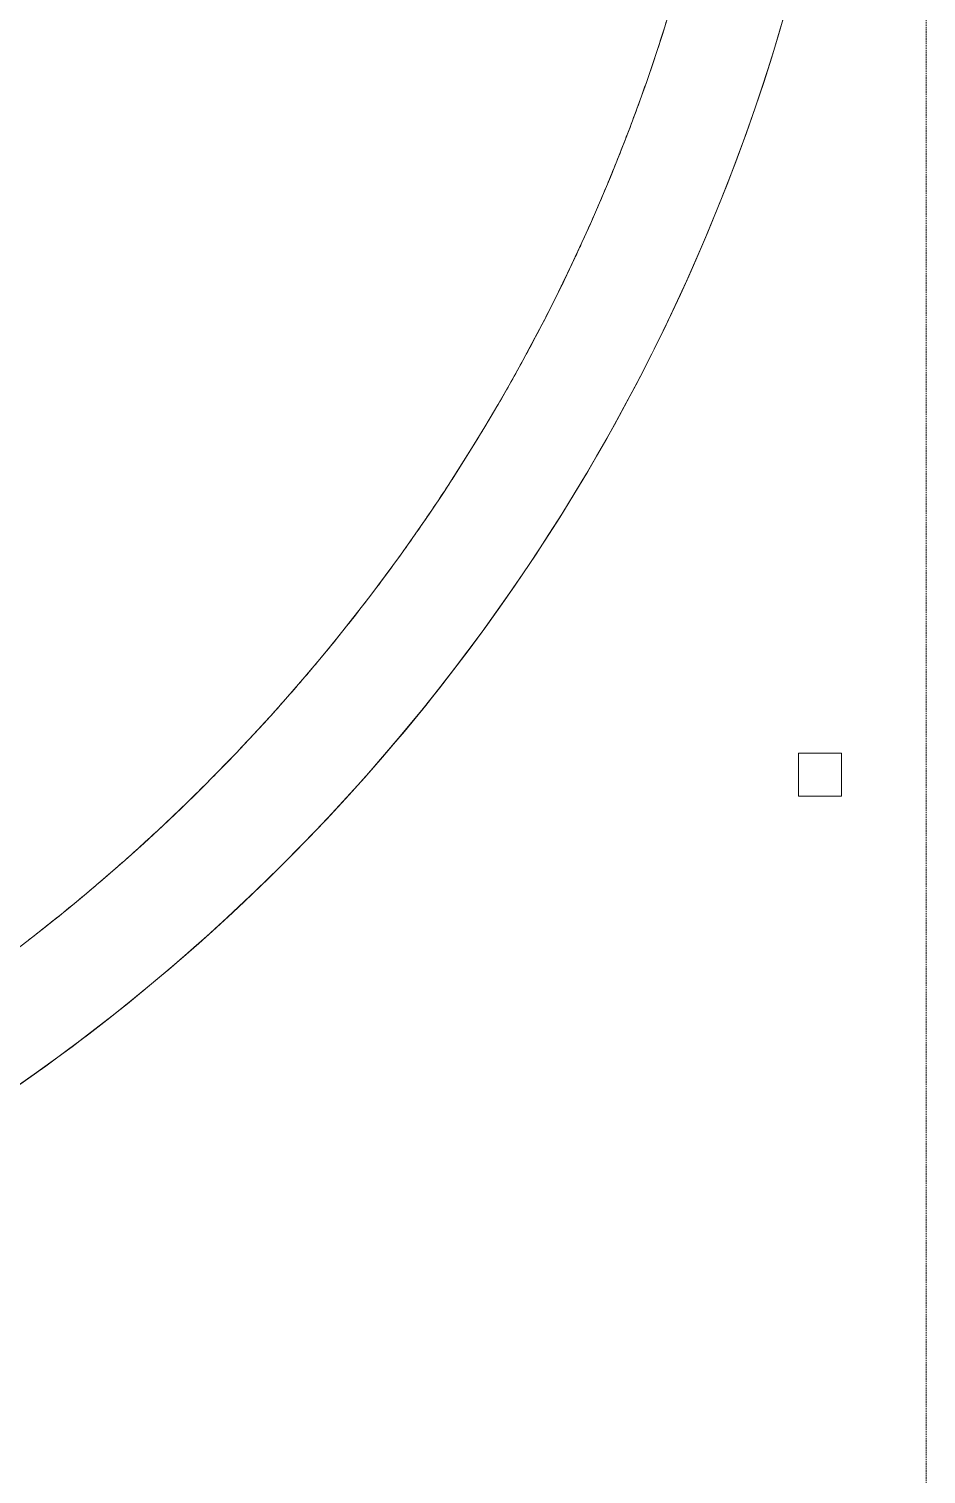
# Model space of a CAD drawing. Header units: inches. Extents: x 22 to 382261, y 22 to 371281.
# Drawn here: x 87852 to 89709, y 52506 to 55495 of the extents above; entities that cross this region are included whole.
import ezdxf

# ---------------------------------------------------------------- set-up
doc = ezdxf.new("R2010")
doc.units = ezdxf.units.IN
doc.header["$MEASUREMENT"] = 0
doc.linetypes.add('Hidden 1_8_', pattern=[4.7625, 3.175, -1.5875])
for name, color, linetype, lineweight in [('A-DETL-HDLN', 90, 'Hidden 1_8_', 9), ('A-FLOR', 192, 'Continuous', 9), ('I-WALL', 2, 'Continuous', 9), ('Q-CASE', 31, 'Continuous', 9)]:
    doc.layers.add(name, color=color, linetype=linetype, lineweight=lineweight)

# ---------------------------------------------------------------- blocks, each defined once
blk = doc.blocks.new('Casework 26 - Casework 23-692853-01-GROUND FLOOR FURNITURE PLAN')
at = {"layer": 'Q-CASE', "lineweight": 18}
for p, q in [((-12369.9, -2560.7), (-12458.8, -2560.7)), ((-12458.8, -2560.7), (-12458.8, -2649.6)), ((-12369.9, -2649.6), (-12369.9, -2560.7)), ((-12458.8, -2649.6), (-12369.9, -2649.6))]:
    blk.add_line(p, q, dxfattribs=at)

msp = doc.modelspace()

# ---------------------------------------------------------------- linework, layer by layer
at = {"layer": 'A-DETL-HDLN'}
msp.add_line((89708.8, 51096), (89708.8, 65061), dxfattribs=at)
at = {"layer": 'A-FLOR'}
for radius, start, end in [(4074.8, 329.3531, 6.8393), (3844.8, 341.7157, 343.2498), (3844.8, 340.015, 341.5413), (3844.8, 341.5413, 341.7157), (3844.8, 338.3163, 340.015), (3844.8, 336.7821, 338.3163), (3844.8, 335.3046, 336.7821), (3844.8, 335.0913, 335.3046), (3844.8, 333.5506, 335.0913), (3844.8, 331.8664, 333.5506), (3844.8, 330.3202, 331.8664), (3844.8, 328.6414, 330.3202), (3844.8, 327.0906, 328.6414), (4074.8, 285.6192, 329.3531), (3844.8, 325.6879, 327.0906), (3844.8, 323.8617, 325.4164), (3844.8, 325.4164, 325.6879), (3844.8, 322.1914, 323.8617), (3844.8, 320.6333, 322.1914), (3844.8, 318.9664, 320.6333), (3844.8, 317.4054, 318.9664), (3844.8, 315.7415, 317.4054), (3844.8, 314.1778, 315.7415), (3844.8, 312.5165, 314.1778), (3844.8, 310.9505, 312.5165), (3844.8, 309.2914, 310.9505), (3844.8, 307.7234, 309.2914)]:
    msp.add_arc((85500.1, 56652.3), radius, start, end, dxfattribs=at)
at = {"layer": 'I-WALL'}
for radius, start, end in [(4074.8, 270, 9.9631), (3844.8, 270, 10.5658), (3844.8, 340.0149, 341.5414), (3844.8, 336.782, 338.3165), (3844.8, 333.5505, 334.8812), (3844.8, 334.8812, 335.0915), (3844.8, 330.3201, 331.8666), (3844.8, 327.0905, 328.6416), (3844.8, 323.8616, 325.4166), (3844.8, 320.6332, 322.1917), (4074.8, 291.8669, 323.1054), (3844.8, 317.4052, 318.9667), (3844.8, 314.1776, 315.7417), (3844.8, 310.9503, 312.5167), (3844.8, 307.7232, 309.2917)]:
    msp.add_arc((85500.1, 56652.3), radius, start, end, dxfattribs=at)

# ---------------------------------------------------------------- block references
at = {"layer": 'Q-CASE'}
msp.add_blockref('Casework 26 - Casework 23-692853-01-GROUND FLOOR FURNITURE PLAN', (101903.7, 56557.9), dxfattribs=at)

doc.saveas('drawing.dxf')
